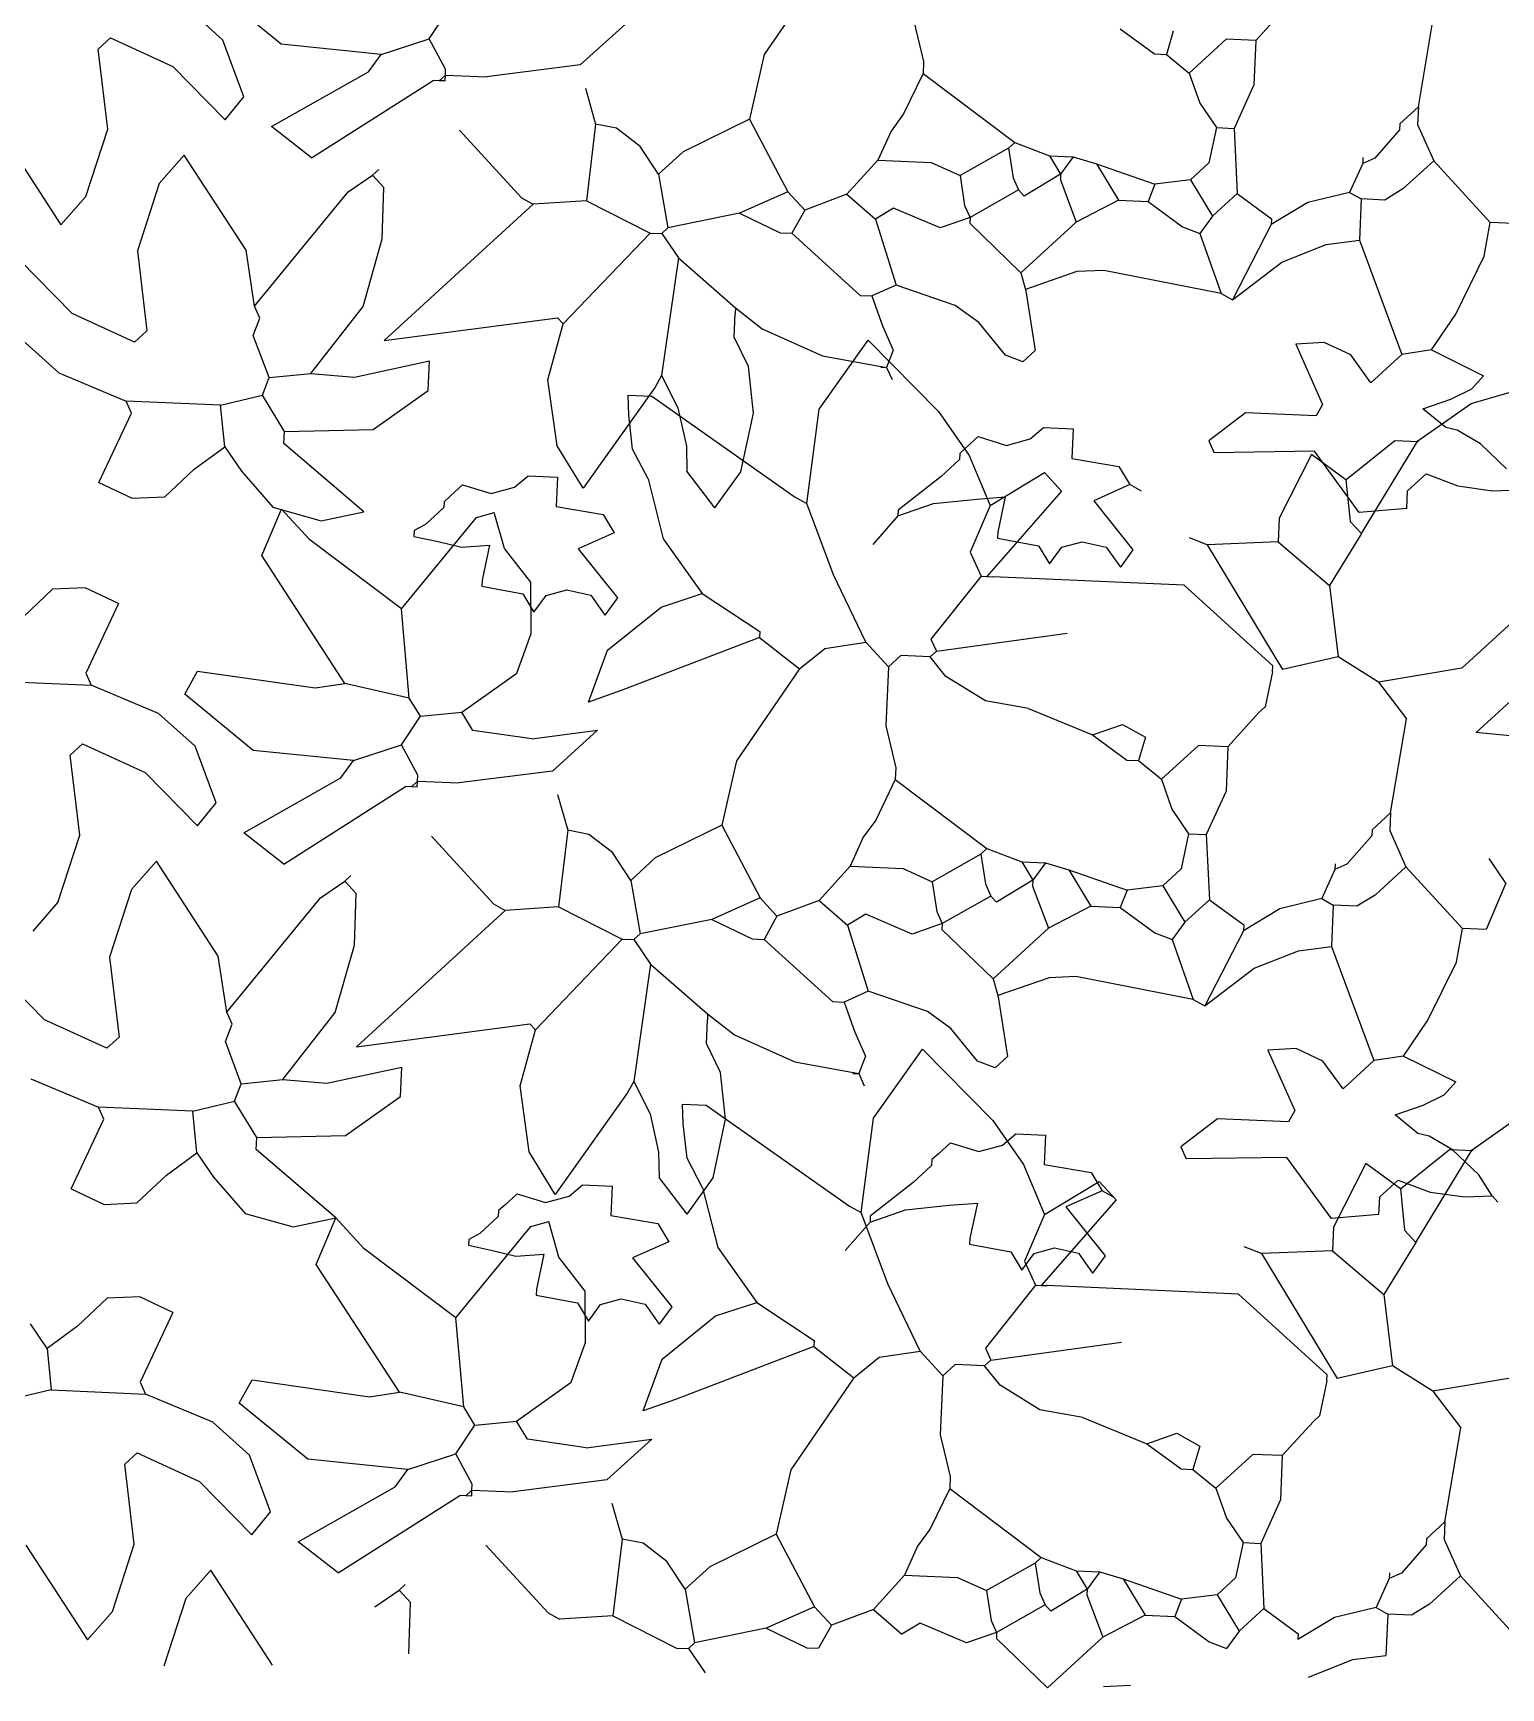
# Model space of a CAD drawing. Header units: inches. Extents: x 2960 to 8891, y 1487 to 4457.
# Drawn here: x 3191.3 to 3270.5, y 3438.8 to 3528.1 of the extents above; entities that cross this region are included whole.
import ezdxf

# ---------------------------------------------------------------- set-up
doc = ezdxf.new("R2010")
doc.units = ezdxf.units.IN
doc.header["$MEASUREMENT"] = 0
doc.layers.add('G-HEDGE', color=96, linetype='Continuous', lineweight=25)

msp = doc.modelspace()

# ---------------------------------------------------------------- linework, layer by layer
at = {"layer": 'G-HEDGE'}
for p, q in [((3234.137, 3531.906), (3230.728, 3526.948)), ((3204.65, 3527.509), (3200.952, 3530.543)), ((3201.511, 3527.731), (3199.536, 3529.506)), ((3212.643, 3527.8), (3213.668, 3529.35)), ((3258.933, 3529.549), (3257.256, 3527.707)), ((3223.234, 3528.59), (3220.793, 3526.393)), ((3238.791, 3528.831), (3239.331, 3526.573)), ((3266.038, 3524.132), (3266.898, 3529.202)), ((3195.439, 3527.857), (3194.774, 3527.248)), ((3195.439, 3527.857), (3198.81, 3526.313)), ((3202.643, 3524.67), (3201.511, 3527.731)), ((3210.052, 3526.955), (3204.65, 3527.509)), ((3210.052, 3526.955), (3212.643, 3527.8)), ((3213.529, 3526.165), (3212.643, 3527.8)), ((3249.942, 3528.344), (3251.798, 3526.987)), ((3252.809, 3528.219), (3252.435, 3526.959)), ((3255.663, 3527.776), (3253.668, 3525.948)), ((3257.256, 3527.707), (3255.663, 3527.776)), ((3257.256, 3527.707), (3257.157, 3525.313)), ((3195.292, 3522.934), (3194.774, 3527.248)), ((3209.374, 3526.027), (3210.052, 3526.955)), ((3230.728, 3526.948), (3229.939, 3523.471)), ((3251.798, 3526.987), (3252.435, 3526.959)), ((3252.435, 3526.959), (3253.668, 3525.948)), ((3198.81, 3526.313), (3201.631, 3523.437)), ((3204.137, 3523.062), (3209.374, 3526.027)), ((3213.183, 3525.541), (3213.515, 3525.846)), ((3213.501, 3525.527), (3213.515, 3525.846)), ((3213.515, 3525.846), (3213.529, 3526.165)), ((3213.515, 3525.846), (3215.745, 3525.749)), ((3220.793, 3526.393), (3215.745, 3525.749)), ((3239.303, 3525.935), (3238.25, 3523.747)), ((3239.331, 3526.573), (3239.303, 3525.935)), ((3239.303, 3525.935), (3244.248, 3522.209)), ((3253.668, 3525.948), (3254.236, 3524.327)), ((3206.298, 3521.373), (3212.864, 3525.555)), ((3213.183, 3525.541), (3212.864, 3525.555)), ((3213.501, 3525.527), (3213.183, 3525.541)), ((3221.073, 3525.135), (3221.627, 3523.195)), ((3257.157, 3525.313), (3256.092, 3522.969)), ((3201.631, 3523.437), (3202.643, 3524.67)), ((3254.236, 3524.327), (3255.136, 3523.011)), ((3266.038, 3524.132), (3265.04, 3523.218)), ((3266.038, 3524.132), (3265.996, 3523.176)), ((3206.298, 3521.373), (3204.137, 3523.062)), ((3221.627, 3523.195), (3221.128, 3519.067)), ((3222.755, 3522.974), (3221.627, 3523.195)), ((3229.939, 3523.471), (3226.35, 3521.712)), ((3229.939, 3523.471), (3232.002, 3519.55)), ((3238.25, 3523.747), (3237.571, 3522.819)), ((3265.04, 3523.218), (3265.027, 3522.899)), ((3265.996, 3523.176), (3266.869, 3521.223)), ((3189.426, 3522.883), (3192.764, 3517.759)), ((3194.108, 3519.296), (3195.292, 3522.934)), ((3214.271, 3522.877), (3217.623, 3519.22)), ((3224.031, 3521.997), (3222.755, 3522.974)), ((3237.571, 3522.819), (3236.864, 3521.254)), ((3244.248, 3522.209), (3243.915, 3521.904)), ((3244.248, 3522.209), (3246.132, 3521.488)), ((3255.136, 3523.011), (3254.735, 3521.113)), ((3255.136, 3523.011), (3256.092, 3522.969)), ((3256.092, 3522.969), (3256.257, 3519.45)), ((3265.027, 3522.899), (3263.683, 3521.362)), ((3199.419, 3521.528), (3198.075, 3519.991)), ((3202.758, 3516.404), (3199.419, 3521.528)), ((3225.021, 3520.493), (3224.031, 3521.997)), ((3226.35, 3521.712), (3225.021, 3520.493)), ((3243.915, 3521.904), (3241.297, 3520.422)), ((3243.915, 3521.904), (3244.165, 3520.297)), ((3246.132, 3521.488), (3246.727, 3520.505)), ((3246.132, 3521.488), (3247.406, 3521.433)), ((3247.406, 3521.433), (3246.727, 3520.505)), ((3247.406, 3521.433), (3248.666, 3521.059)), ((3263.045, 3521.39), (3263.032, 3521.07)), ((3263.683, 3521.362), (3263.032, 3521.07)), ((3208.271, 3519.546), (3209.587, 3520.446)), ((3209.587, 3520.446), (3209.919, 3520.751)), ((3210.197, 3519.781), (3209.587, 3520.446)), ((3225.021, 3520.493), (3225.532, 3517.598)), ((3236.864, 3521.254), (3235.188, 3519.411)), ((3236.864, 3521.254), (3239.732, 3521.129)), ((3239.732, 3521.129), (3241.297, 3520.422)), ((3241.297, 3520.422), (3241.546, 3518.815)), ((3246.727, 3520.505), (3244.76, 3519.314)), ((3246.727, 3520.505), (3246.713, 3520.186)), ((3248.666, 3521.059), (3251.811, 3519.964)), ((3248.666, 3521.059), (3249.858, 3519.092)), ((3254.735, 3521.113), (3253.737, 3520.199)), ((3263.032, 3521.07), (3262.326, 3519.506)), ((3266.869, 3521.223), (3265.207, 3519.699)), ((3266.869, 3521.223), (3269.916, 3517.897)), ((3198.075, 3519.991), (3196.892, 3516.352)), ((3203.214, 3513.382), (3208.271, 3519.546)), ((3210.113, 3517.004), (3210.197, 3519.781)), ((3232.002, 3519.55), (3229.397, 3518.387)), ((3232.002, 3519.55), (3232.916, 3518.553)), ((3244.455, 3519.646), (3241.837, 3518.164)), ((3244.165, 3520.297), (3244.455, 3519.646)), ((3244.76, 3519.314), (3244.455, 3519.646)), ((3246.713, 3520.186), (3247.572, 3517.914)), ((3251.811, 3519.964), (3251.451, 3519.022)), ((3253.737, 3520.199), (3251.811, 3519.964)), ((3253.737, 3520.199), (3254.928, 3518.232)), ((3262.326, 3519.506), (3260.067, 3518.965)), ((3262.326, 3519.506), (3262.948, 3519.159)), ((3265.207, 3519.699), (3264.223, 3519.103)), ((3192.765, 3517.759), (3194.108, 3519.296)), ((3218.247, 3518.873), (3210.22, 3511.517)), ((3217.623, 3519.22), (3218.247, 3518.873)), ((3221.128, 3519.067), (3218.247, 3518.873)), ((3221.128, 3519.067), (3224.563, 3517.322)), ((3235.188, 3519.411), (3232.916, 3518.553)), ((3235.188, 3519.411), (3236.726, 3518.068)), ((3237.709, 3518.664), (3236.726, 3518.068)), ((3240.217, 3517.597), (3237.709, 3518.664)), ((3241.546, 3518.815), (3241.837, 3518.164)), ((3249.858, 3519.092), (3247.572, 3517.914)), ((3249.858, 3519.092), (3251.451, 3519.022)), ((3251.451, 3519.022), (3253.307, 3517.664)), ((3256.257, 3519.45), (3254.928, 3518.232)), ((3256.257, 3519.45), (3258.114, 3518.093)), ((3260.067, 3518.965), (3258.1, 3517.775)), ((3262.948, 3519.159), (3262.851, 3516.929)), ((3264.223, 3519.103), (3262.948, 3519.159)), ((3229.397, 3518.387), (3225.532, 3517.598)), ((3229.397, 3518.387), (3231.586, 3517.334)), ((3232.916, 3518.553), (3232.223, 3517.306)), ((3236.726, 3518.068), (3237.847, 3514.507)), ((3241.837, 3518.164), (3240.217, 3517.597)), ((3241.837, 3518.164), (3241.823, 3517.846)), ((3241.823, 3517.846), (3244.579, 3515.171)), ((3247.572, 3517.914), (3244.579, 3515.171)), ((3254.928, 3518.232), (3254.249, 3517.304)), ((3258.1, 3517.775), (3256.007, 3513.715)), ((3258.114, 3518.093), (3258.1, 3517.775)), ((3269.595, 3516.079), (3269.916, 3517.897)), ((3271.191, 3517.842), (3269.916, 3517.897)), ((3209.075, 3513.364), (3210.113, 3517.004)), ((3224.563, 3517.322), (3219.88, 3512.418)), ((3224.563, 3517.322), (3225.2, 3517.294)), ((3225.532, 3517.598), (3225.2, 3517.294)), ((3225.2, 3517.294), (3226.1, 3515.977)), ((3231.586, 3517.334), (3232.223, 3517.306)), ((3232.223, 3517.306), (3235.907, 3513.954)), ((3253.307, 3517.664), (3254.249, 3517.304)), ((3254.249, 3517.304), (3255.385, 3514.062)), ((3261.062, 3516.697), (3262.851, 3516.929)), ((3262.851, 3516.929), (3265.136, 3510.764)), ((3196.892, 3516.352), (3197.41, 3512.039)), ((3203.214, 3513.382), (3202.758, 3516.404)), ((3226.1, 3515.977), (3225.185, 3509.633)), ((3226.1, 3515.977), (3229.175, 3513.29)), ((3258.675, 3515.756), (3261.062, 3516.697)), ((3268.052, 3512.952), (3269.595, 3516.079)), ((3193.373, 3512.974), (3190.553, 3515.849)), ((3244.579, 3515.171), (3244.857, 3514.202)), ((3247.604, 3515.237), (3244.835, 3514.273)), ((3249.054, 3515.296), (3247.604, 3515.237)), ((3255.385, 3514.062), (3249.054, 3515.296)), ((3256.007, 3513.715), (3258.675, 3515.756)), ((3237.847, 3514.507), (3236.545, 3513.926)), ((3241.035, 3513.41), (3237.847, 3514.507)), ((3244.857, 3514.202), (3245.354, 3510.988)), ((3203.505, 3512.731), (3203.214, 3513.382)), ((3206.247, 3509.738), (3209.075, 3513.364)), ((3229.175, 3513.29), (3229.161, 3512.971)), ((3229.175, 3513.29), (3230.619, 3512.15)), ((3235.907, 3513.954), (3236.545, 3513.926)), ((3236.545, 3513.926), (3237.113, 3512.305)), ((3242.304, 3512.498), (3241.035, 3513.41)), ((3255.385, 3514.062), (3256.007, 3513.715)), ((3196.744, 3511.43), (3193.373, 3512.974)), ((3203.145, 3511.789), (3203.505, 3512.731)), ((3210.22, 3511.517), (3219.575, 3512.751)), ((3219.048, 3509.399), (3219.88, 3512.418)), ((3219.575, 3512.751), (3219.88, 3512.418)), ((3229.106, 3511.697), (3229.161, 3512.971)), ((3243.748, 3510.739), (3242.304, 3512.498)), ((3266.743, 3511.013), (3268.052, 3512.952)), ((3190.673, 3511.556), (3192.648, 3509.781)), ((3196.744, 3511.43), (3197.41, 3512.039)), ((3204.003, 3509.517), (3203.145, 3511.789)), ((3229.877, 3510.126), (3229.106, 3511.697)), ((3230.619, 3512.15), (3233.882, 3510.694)), ((3233.687, 3507.822), (3236.341, 3511.545)), ((3236.341, 3511.545), (3240.131, 3507.694)), ((3237.113, 3512.305), (3237.694, 3511.003)), ((3233.882, 3510.694), (3237.334, 3510.061)), ((3237.694, 3511.003), (3237.334, 3510.061)), ((3244.69, 3510.378), (3243.748, 3510.739)), ((3245.354, 3510.988), (3244.69, 3510.378)), ((3260.949, 3511.419), (3259.415, 3511.333)), ((3259.415, 3511.333), (3260.87, 3508.077)), ((3262.385, 3510.742), (3260.949, 3511.419)), ((3263.473, 3509.24), (3262.385, 3510.742)), ((3265.136, 3510.764), (3263.473, 3509.24)), ((3266.743, 3511.013), (3265.136, 3510.764)), ((3266.743, 3511.013), (3269.555, 3509.614)), ((3192.648, 3509.781), (3196.287, 3508.257)), ((3204.003, 3509.517), (3206.247, 3509.738)), ((3206.247, 3509.738), (3208.615, 3509.545)), ((3208.615, 3509.545), (3212.661, 3510.416)), ((3212.592, 3508.824), (3212.661, 3510.416)), ((3230.148, 3507.601), (3229.877, 3510.126)), ((3237.016, 3510.075), (3237.334, 3510.061)), ((3237.334, 3510.061), (3237.625, 3509.41)), ((3203.642, 3508.575), (3204.003, 3509.517)), ((3209.627, 3506.718), (3212.592, 3508.824)), ((3219.547, 3505.835), (3219.048, 3509.399)), ((3224.839, 3509.01), (3220.954, 3503.544)), ((3225.185, 3509.633), (3224.839, 3509.01)), ((3225.185, 3509.633), (3226.071, 3507.893)), ((3267.793, 3508.356), (3268.931, 3508.921)), ((3268.881, 3508.13), (3273.037, 3509.331)), ((3268.931, 3508.921), (3269.555, 3509.614)), ((3196.578, 3507.607), (3196.287, 3508.257)), ((3201.385, 3508.035), (3196.287, 3508.257)), ((3201.385, 3508.035), (3203.642, 3508.575)), ((3201.606, 3505.791), (3201.385, 3508.035)), ((3204.834, 3506.608), (3203.642, 3508.575)), ((3223.384, 3508.569), (3224.659, 3508.513)), ((3223.412, 3507.502), (3223.384, 3508.569)), ((3224.659, 3508.513), (3232.401, 3503.069)), ((3226.071, 3507.893), (3226.526, 3505.816)), ((3260.87, 3508.077), (3260.523, 3507.454)), ((3266.007, 3506.106), (3268.881, 3508.13)), ((3266.285, 3507.841), (3267.793, 3508.356)), ((3194.818, 3503.853), (3196.578, 3507.607)), ((3223.625, 3505.65), (3223.412, 3507.502)), ((3229.465, 3504.431), (3230.148, 3507.601)), ((3233.024, 3502.723), (3233.687, 3507.822)), ((3240.131, 3507.694), (3241.786, 3505.319)), ((3256.699, 3507.621), (3254.718, 3506.111)), ((3260.523, 3507.454), (3256.699, 3507.621)), ((3267.519, 3506.83), (3266.285, 3507.841)), ((3204.806, 3505.97), (3204.834, 3506.608)), ((3204.834, 3506.608), (3209.627, 3506.718)), ((3241.614, 3505.724), (3242.279, 3506.334)), ((3242.279, 3506.334), (3243.814, 3505.862)), ((3243.814, 3505.862), (3245.083, 3506.207)), ((3245.083, 3506.207), (3245.811, 3506.819)), ((3245.811, 3506.819), (3247.405, 3506.749)), ((3247.405, 3506.749), (3247.335, 3505.156)), ((3254.718, 3506.111), (3255.01, 3505.46)), ((3262.128, 3504.007), (3264.775, 3506.127)), ((3262.959, 3501.098), (3266.007, 3506.106)), ((3264.775, 3506.127), (3266.049, 3506.071)), ((3268.13, 3506.683), (3267.519, 3506.83)), ((3269.388, 3505.953), (3268.13, 3506.683)), ((3199.958, 3504.586), (3201.606, 3505.791)), ((3201.606, 3505.791), (3202.506, 3504.475)), ((3209.113, 3502.272), (3204.806, 3505.97)), ((3220.954, 3503.544), (3219.547, 3505.835)), ((3224.463, 3504.054), (3223.625, 3505.65)), ((3226.526, 3505.816), (3226.556, 3504.466)), ((3241.281, 3505.42), (3241.267, 3505.102)), ((3241.614, 3505.724), (3241.281, 3505.42)), ((3241.786, 3505.319), (3242.915, 3502.611)), ((3260.439, 3505.542), (3255.01, 3505.46)), ((3260.272, 3505.366), (3258.526, 3501.93)), ((3262.128, 3504.007), (3260.272, 3505.366)), ((3262.85, 3502.245), (3260.439, 3505.542)), ((3270.795, 3504.601), (3269.388, 3505.953)), ((3198.366, 3503.082), (3199.958, 3504.586)), ((3202.506, 3504.475), (3204.205, 3502.52)), ((3228.066, 3502.485), (3226.556, 3504.466)), ((3228.066, 3502.485), (3229.465, 3504.431)), ((3241.267, 3505.102), (3240.27, 3504.187)), ((3242.915, 3502.611), (3245.865, 3504.397)), ((3245.865, 3504.397), (3246.779, 3503.4)), ((3247.335, 3505.156), (3249.87, 3504.727)), ((3249.87, 3504.727), (3250.466, 3503.743)), ((3265.454, 3503.408), (3266.452, 3504.322)), ((3266.452, 3504.322), (3268.175, 3503.671)), ((3194.818, 3503.853), (3196.603, 3503.005)), ((3213.783, 3503.127), (3214.447, 3503.736)), ((3214.447, 3503.736), (3215.983, 3503.265)), ((3215.983, 3503.265), (3217.252, 3503.609)), ((3217.252, 3503.609), (3217.98, 3504.221)), ((3217.98, 3504.221), (3219.573, 3504.152)), ((3219.573, 3504.152), (3219.504, 3502.558)), ((3224.463, 3504.054), (3225.28, 3500.825)), ((3240.27, 3504.187), (3237.957, 3502.373)), ((3246.779, 3503.4), (3242.748, 3498.787)), ((3250.466, 3503.743), (3248.512, 3502.87)), ((3251.089, 3503.396), (3250.466, 3503.743)), ((3262.128, 3504.007), (3262.349, 3501.763)), ((3265.413, 3502.452), (3265.454, 3503.408)), ((3268.175, 3503.671), (3270.04, 3503.406)), ((3270.04, 3503.406), (3271.522, 3503.463)), ((3196.603, 3503.005), (3198.366, 3503.082)), ((3204.205, 3502.52), (3206.811, 3501.792)), ((3213.436, 3502.504), (3212.438, 3501.59)), ((3213.45, 3502.822), (3213.436, 3502.504)), ((3213.783, 3503.127), (3213.45, 3502.822)), ((3219.504, 3502.558), (3222.038, 3502.129)), ((3232.401, 3503.069), (3233.024, 3502.723)), ((3234.47, 3498.881), (3233.024, 3502.723)), ((3237.943, 3502.054), (3239.86, 3502.721)), ((3239.86, 3502.721), (3242.215, 3502.961)), ((3242.915, 3502.611), (3241.848, 3500.103)), ((3242.215, 3502.961), (3243.733, 3503.079)), ((3243.733, 3503.079), (3243.331, 3501.181)), ((3248.512, 3502.87), (3250.631, 3500.224)), ((3203.607, 3499.918), (3204.674, 3502.426)), ((3206.197, 3500.763), (3204.674, 3502.426)), ((3206.811, 3501.792), (3209.113, 3502.272)), ((3211.142, 3497.036), (3215.188, 3501.967)), ((3215.188, 3501.967), (3216.157, 3502.244)), ((3216.711, 3500.305), (3216.157, 3502.244)), ((3222.038, 3502.129), (3222.634, 3501.145)), ((3237.943, 3502.054), (3236.599, 3500.517)), ((3237.957, 3502.373), (3237.943, 3502.054)), ((3258.526, 3501.93), (3258.47, 3500.656)), ((3262.349, 3501.763), (3262.959, 3501.098)), ((3265.413, 3502.452), (3262.85, 3502.245)), ((3211.142, 3497.036), (3206.197, 3500.763)), ((3211.837, 3501.271), (3211.823, 3500.952)), ((3211.823, 3500.952), (3213.119, 3500.668)), ((3212.438, 3501.59), (3211.837, 3501.271)), ((3222.634, 3501.145), (3220.681, 3500.273)), ((3225.28, 3500.825), (3227.385, 3497.861)), ((3243.331, 3501.181), (3243.318, 3500.862)), ((3243.318, 3500.862), (3245.534, 3500.446)), ((3254.633, 3500.503), (3253.691, 3500.864)), ((3262.959, 3501.098), (3261.241, 3498.3)), ((3208.094, 3493.019), (3203.607, 3499.918)), ((3213.119, 3500.668), (3214.384, 3500.364)), ((3214.384, 3500.364), (3215.902, 3500.481)), ((3215.902, 3500.481), (3215.5, 3498.583)), ((3218.123, 3498.474), (3216.711, 3500.305)), ((3220.681, 3500.273), (3222.799, 3497.626)), ((3241.848, 3500.103), (3242.43, 3498.801)), ((3245.534, 3500.446), (3246.129, 3499.463)), ((3246.129, 3499.463), (3246.792, 3500.363)), ((3246.792, 3500.363), (3247.895, 3500.657)), ((3247.895, 3500.657), (3249.191, 3500.372)), ((3249.191, 3500.372), (3249.953, 3499.296)), ((3250.631, 3500.224), (3249.953, 3499.296)), ((3258.47, 3500.656), (3254.633, 3500.503)), ((3254.633, 3500.503), (3258.712, 3493.77)), ((3258.47, 3500.656), (3261.241, 3498.3)), ((3192.316, 3498.1), (3190.724, 3496.595)), ((3194.078, 3498.177), (3192.316, 3498.1)), ((3195.864, 3497.329), (3194.078, 3498.177)), ((3215.5, 3498.583), (3215.486, 3498.264)), ((3215.486, 3498.264), (3217.702, 3497.849)), ((3218.149, 3495.708), (3218.123, 3498.474)), ((3218.96, 3497.765), (3220.064, 3498.06)), ((3220.064, 3498.06), (3221.36, 3497.775)), ((3236.209, 3495.242), (3234.47, 3498.881)), ((3242.43, 3498.801), (3239.728, 3495.407)), ((3242.43, 3498.801), (3242.748, 3498.787)), ((3242.748, 3498.787), (3243.066, 3498.774)), ((3253.389, 3498.323), (3243.066, 3498.774)), ((3258.179, 3493.965), (3253.389, 3498.323)), ((3261.241, 3498.3), (3261.711, 3494.449)), ((3195.864, 3497.329), (3194.104, 3493.575)), ((3217.702, 3497.849), (3218.298, 3496.865)), ((3218.298, 3496.865), (3218.96, 3497.765)), ((3221.36, 3497.775), (3222.121, 3496.698)), ((3222.799, 3497.626), (3222.121, 3496.698)), ((3225.159, 3497.137), (3227.385, 3497.861)), ((3227.385, 3497.861), (3230.488, 3495.81)), ((3211.57, 3492.229), (3211.142, 3497.036)), ((3222.272, 3494.806), (3225.159, 3497.137)), ((3271.713, 3496.886), (3268.388, 3493.839)), ((3217.375, 3493.572), (3218.149, 3495.708)), ((3230.474, 3495.492), (3223.008, 3492.626)), ((3230.488, 3495.81), (3230.474, 3495.492)), ((3230.474, 3495.492), (3232.635, 3493.801)), ((3239.728, 3495.407), (3240.018, 3494.757)), ((3240.018, 3494.757), (3247.084, 3495.725)), ((3221.251, 3492.01), (3222.272, 3494.806)), ((3232.635, 3493.801), (3234.003, 3494.909)), ((3234.003, 3494.909), (3236.209, 3495.242)), ((3236.209, 3495.242), (3237.428, 3493.912)), ((3238.093, 3494.521), (3237.428, 3493.912)), ((3239.686, 3494.452), (3238.093, 3494.521)), ((3240.018, 3494.757), (3239.686, 3494.452)), ((3194.104, 3493.575), (3194.395, 3492.925)), ((3199.45, 3492.438), (3200.142, 3493.685)), ((3200.142, 3493.685), (3206.487, 3492.77)), ((3214.41, 3491.467), (3217.375, 3493.572)), ((3232.635, 3493.801), (3229.226, 3488.843)), ((3237.428, 3493.912), (3237.289, 3490.726)), ((3240.534, 3493.395), (3239.686, 3494.452)), ((3258.165, 3493.646), (3257.763, 3491.748)), ((3258.165, 3493.646), (3258.179, 3493.965)), ((3261.711, 3494.449), (3258.712, 3493.77)), ((3263.886, 3493.078), (3261.711, 3494.449)), ((3268.388, 3493.839), (3263.886, 3493.078)), ((3269.159, 3490.373), (3273.149, 3494.009)), ((3189.297, 3493.147), (3194.395, 3492.925)), ((3198.034, 3491.401), (3194.395, 3492.925)), ((3206.487, 3492.77), (3208.094, 3493.019)), ((3211.57, 3492.229), (3208.094, 3493.019)), ((3242.675, 3492.074), (3240.534, 3493.395)), ((3263.886, 3493.078), (3265.396, 3491.096)), ((3203.148, 3489.404), (3199.45, 3492.438)), ((3212.166, 3491.245), (3211.57, 3492.229)), ((3223.008, 3492.626), (3221.251, 3492.01)), ((3244.991, 3491.667), (3242.675, 3492.074)), ((3200.009, 3489.626), (3198.034, 3491.401)), ((3211.141, 3489.694), (3212.166, 3491.245)), ((3212.166, 3491.245), (3214.41, 3491.467)), ((3215.006, 3490.484), (3214.41, 3491.467)), ((3244.991, 3491.667), (3248.44, 3490.239)), ((3257.431, 3491.444), (3255.754, 3489.602)), ((3257.763, 3491.748), (3257.431, 3491.444)), ((3264.536, 3486.027), (3265.396, 3491.096)), ((3218.178, 3490.025), (3215.006, 3490.484)), ((3218.178, 3490.025), (3221.732, 3490.485)), ((3221.732, 3490.485), (3219.291, 3488.288)), ((3237.289, 3490.726), (3237.829, 3488.468)), ((3248.44, 3490.239), (3250.061, 3490.807)), ((3248.44, 3490.239), (3250.296, 3488.882)), ((3250.061, 3490.807), (3251.307, 3490.114)), ((3251.307, 3490.114), (3250.933, 3488.854)), ((3276.53, 3489.644), (3269.159, 3490.373)), ((3193.937, 3489.752), (3193.272, 3489.143)), ((3193.79, 3484.829), (3193.272, 3489.143)), ((3193.937, 3489.752), (3197.308, 3488.208)), ((3201.141, 3486.565), (3200.009, 3489.626)), ((3208.55, 3488.85), (3203.148, 3489.404)), ((3208.55, 3488.85), (3211.141, 3489.694)), ((3212.027, 3488.059), (3211.141, 3489.694)), ((3254.161, 3489.671), (3252.166, 3487.843)), ((3255.754, 3489.602), (3254.161, 3489.671)), ((3255.754, 3489.602), (3255.655, 3487.208)), ((3207.872, 3487.922), (3208.55, 3488.85)), ((3219.291, 3488.288), (3214.243, 3487.644)), ((3229.226, 3488.843), (3228.437, 3485.366)), ((3237.829, 3488.468), (3237.801, 3487.83)), ((3250.296, 3488.882), (3250.933, 3488.854)), ((3250.933, 3488.854), (3252.166, 3487.843)), ((3197.308, 3488.208), (3200.129, 3485.332)), ((3202.635, 3484.957), (3207.872, 3487.922)), ((3204.796, 3483.268), (3211.362, 3487.45)), ((3211.681, 3487.436), (3211.362, 3487.45)), ((3211.681, 3487.436), (3212.013, 3487.741)), ((3212, 3487.422), (3211.681, 3487.436)), ((3212, 3487.422), (3212.013, 3487.741)), ((3212.013, 3487.741), (3212.027, 3488.059)), ((3212.013, 3487.741), (3214.243, 3487.644)), ((3237.801, 3487.83), (3236.748, 3485.642)), ((3237.801, 3487.83), (3242.746, 3484.104)), ((3252.166, 3487.843), (3252.734, 3486.222)), ((3200.129, 3485.332), (3201.141, 3486.565)), ((3219.571, 3487.03), (3220.125, 3485.09)), ((3255.655, 3487.208), (3254.59, 3484.864)), ((3236.748, 3485.642), (3236.07, 3484.714)), ((3252.734, 3486.222), (3253.634, 3484.906)), ((3264.536, 3486.027), (3263.539, 3485.113)), ((3264.536, 3486.027), (3264.494, 3485.071)), ((3192.607, 3481.191), (3193.79, 3484.829)), ((3204.796, 3483.268), (3202.635, 3484.957)), ((3212.769, 3484.772), (3216.121, 3481.114)), ((3220.125, 3485.09), (3219.626, 3480.962)), ((3221.253, 3484.869), (3220.125, 3485.09)), ((3222.529, 3483.892), (3221.253, 3484.869)), ((3228.437, 3485.366), (3224.849, 3483.607)), ((3228.437, 3485.366), (3230.5, 3481.445)), ((3236.07, 3484.714), (3235.363, 3483.148)), ((3253.634, 3484.906), (3253.233, 3483.008)), ((3253.634, 3484.906), (3254.59, 3484.864)), ((3254.59, 3484.864), (3254.756, 3481.345)), ((3263.525, 3484.794), (3262.181, 3483.257)), ((3263.539, 3485.113), (3263.525, 3484.794)), ((3264.494, 3485.071), (3265.367, 3483.118)), ((3223.519, 3482.388), (3222.529, 3483.892)), ((3242.413, 3483.799), (3239.796, 3482.317)), ((3242.746, 3484.104), (3242.413, 3483.799)), ((3242.413, 3483.799), (3242.663, 3482.192)), ((3242.746, 3484.104), (3244.63, 3483.383)), ((3197.917, 3483.422), (3196.573, 3481.886)), ((3201.256, 3478.299), (3197.918, 3483.423)), ((3224.849, 3483.607), (3223.519, 3482.388)), ((3235.363, 3483.148), (3233.686, 3481.306)), ((3235.363, 3483.148), (3238.23, 3483.023)), ((3238.23, 3483.023), (3239.796, 3482.317)), ((3244.63, 3483.383), (3245.225, 3482.4)), ((3244.63, 3483.383), (3245.904, 3483.328)), ((3245.904, 3483.328), (3245.225, 3482.4)), ((3245.904, 3483.328), (3247.165, 3482.954)), ((3247.165, 3482.954), (3250.31, 3481.859)), ((3247.165, 3482.954), (3248.356, 3480.987)), ((3253.233, 3483.008), (3252.235, 3482.094)), ((3261.53, 3482.965), (3260.824, 3481.401)), ((3261.544, 3483.284), (3261.53, 3482.965)), ((3262.181, 3483.257), (3261.53, 3482.965)), ((3265.367, 3483.118), (3263.705, 3481.594)), ((3265.367, 3483.118), (3268.415, 3479.792)), ((3270.756, 3482.244), (3269.855, 3483.56)), ((3206.769, 3481.441), (3208.085, 3482.341)), ((3208.085, 3482.341), (3208.417, 3482.646)), ((3208.695, 3481.676), (3208.085, 3482.341)), ((3223.519, 3482.388), (3224.03, 3479.493)), ((3239.796, 3482.317), (3240.044, 3480.71)), ((3242.663, 3482.192), (3242.954, 3481.541)), ((3245.225, 3482.4), (3243.258, 3481.209)), ((3245.225, 3482.4), (3245.211, 3482.081)), ((3245.211, 3482.081), (3246.07, 3479.809)), ((3252.235, 3482.094), (3250.31, 3481.859)), ((3252.235, 3482.094), (3253.426, 3480.127)), ((3270.756, 3482.244), (3269.689, 3479.737)), ((3191.263, 3479.654), (3192.607, 3481.191)), ((3196.573, 3481.886), (3195.39, 3478.247)), ((3201.712, 3475.277), (3206.769, 3481.441)), ((3208.611, 3478.899), (3208.695, 3481.676)), ((3216.121, 3481.114), (3216.745, 3480.768)), ((3230.5, 3481.445), (3227.895, 3480.282)), ((3230.5, 3481.445), (3231.414, 3480.448)), ((3233.686, 3481.306), (3231.414, 3480.448)), ((3233.686, 3481.306), (3235.224, 3479.963)), ((3242.954, 3481.541), (3240.335, 3480.059)), ((3243.258, 3481.209), (3242.954, 3481.541)), ((3250.31, 3481.859), (3249.949, 3480.917)), ((3254.756, 3481.345), (3253.426, 3480.127)), ((3254.756, 3481.345), (3256.612, 3479.988)), ((3260.824, 3481.401), (3258.565, 3480.86)), ((3260.824, 3481.401), (3261.446, 3481.054)), ((3263.705, 3481.594), (3262.721, 3480.998)), ((3216.745, 3480.768), (3208.718, 3473.412)), ((3219.626, 3480.962), (3216.745, 3480.768)), ((3219.626, 3480.962), (3223.061, 3479.216)), ((3227.895, 3480.282), (3224.03, 3479.493)), ((3227.895, 3480.282), (3230.085, 3479.229)), ((3231.414, 3480.448), (3230.721, 3479.201)), ((3236.207, 3480.559), (3235.224, 3479.963)), ((3238.715, 3479.492), (3236.207, 3480.559)), ((3240.044, 3480.71), (3240.335, 3480.059)), ((3248.356, 3480.987), (3246.07, 3479.809)), ((3248.356, 3480.987), (3249.949, 3480.917)), ((3249.949, 3480.917), (3251.805, 3479.559)), ((3258.565, 3480.86), (3256.598, 3479.67)), ((3261.446, 3481.054), (3261.349, 3478.824)), ((3262.721, 3480.998), (3261.446, 3481.054)), ((3224.03, 3479.493), (3223.698, 3479.189)), ((3235.224, 3479.963), (3236.345, 3476.402)), ((3240.335, 3480.059), (3238.715, 3479.492)), ((3240.335, 3480.059), (3240.321, 3479.74)), ((3240.321, 3479.74), (3243.077, 3477.066)), ((3246.07, 3479.809), (3243.077, 3477.066)), ((3251.805, 3479.559), (3252.747, 3479.199)), ((3253.426, 3480.127), (3252.747, 3479.199)), ((3256.598, 3479.67), (3254.505, 3475.61)), ((3256.612, 3479.988), (3256.598, 3479.67)), ((3268.093, 3477.974), (3268.415, 3479.792)), ((3269.689, 3479.737), (3268.415, 3479.792)), ((3207.573, 3475.259), (3208.611, 3478.899)), ((3223.061, 3479.216), (3218.379, 3474.313)), ((3223.061, 3479.216), (3223.698, 3479.189)), ((3223.698, 3479.189), (3224.598, 3477.872)), ((3230.085, 3479.229), (3230.721, 3479.201)), ((3230.721, 3479.201), (3234.406, 3475.849)), ((3252.747, 3479.199), (3253.883, 3475.957)), ((3257.174, 3477.651), (3259.56, 3478.591)), ((3259.56, 3478.591), (3261.349, 3478.824)), ((3261.349, 3478.824), (3263.634, 3472.659)), ((3191.871, 3474.869), (3189.051, 3477.744)), ((3195.39, 3478.247), (3195.908, 3473.934)), ((3201.712, 3475.277), (3201.256, 3478.299)), ((3224.598, 3477.872), (3223.683, 3471.528)), ((3224.598, 3477.872), (3227.673, 3475.185)), ((3254.505, 3475.61), (3257.174, 3477.651)), ((3266.55, 3474.847), (3268.093, 3477.974)), ((3243.077, 3477.066), (3243.355, 3476.097)), ((3246.102, 3477.132), (3243.333, 3476.168)), ((3247.552, 3477.191), (3246.102, 3477.132)), ((3253.883, 3475.957), (3247.552, 3477.191)), ((3234.406, 3475.849), (3235.043, 3475.821)), ((3236.345, 3476.402), (3235.043, 3475.821)), ((3235.043, 3475.821), (3235.611, 3474.2)), ((3239.533, 3475.305), (3236.345, 3476.402)), ((3243.355, 3476.097), (3243.853, 3472.883)), ((3253.883, 3475.957), (3254.505, 3475.61)), ((3195.243, 3473.325), (3191.871, 3474.869)), ((3202.003, 3474.626), (3201.712, 3475.277)), ((3204.745, 3471.633), (3207.573, 3475.259)), ((3227.604, 3473.591), (3227.659, 3474.866)), ((3227.673, 3475.185), (3227.659, 3474.866)), ((3227.673, 3475.185), (3229.117, 3474.045)), ((3240.802, 3474.393), (3239.533, 3475.305)), ((3265.242, 3472.908), (3266.55, 3474.847)), ((3195.243, 3473.325), (3195.908, 3473.934)), ((3201.643, 3473.684), (3202.003, 3474.626)), ((3208.718, 3473.412), (3218.073, 3474.646)), ((3217.546, 3471.294), (3218.379, 3474.313)), ((3218.073, 3474.646), (3218.379, 3474.313)), ((3229.117, 3474.045), (3232.38, 3472.589)), ((3235.611, 3474.2), (3236.192, 3472.898)), ((3242.246, 3472.634), (3240.802, 3474.393)), ((3202.501, 3471.412), (3201.643, 3473.684)), ((3228.375, 3472.021), (3227.604, 3473.591)), ((3236.625, 3469.563), (3239.279, 3473.286)), ((3239.279, 3473.286), (3243.069, 3469.436)), ((3259.447, 3473.314), (3257.913, 3473.228)), ((3257.913, 3473.228), (3259.368, 3469.972)), ((3260.883, 3472.637), (3259.447, 3473.314)), ((3207.113, 3471.44), (3211.159, 3472.311)), ((3211.09, 3470.719), (3211.159, 3472.311)), ((3232.38, 3472.589), (3235.832, 3471.956)), ((3236.192, 3472.898), (3235.832, 3471.956)), ((3243.188, 3472.273), (3242.246, 3472.634)), ((3243.853, 3472.883), (3243.188, 3472.273)), ((3261.971, 3471.135), (3260.883, 3472.637)), ((3263.634, 3472.659), (3261.971, 3471.135)), ((3265.242, 3472.908), (3263.634, 3472.659)), ((3265.242, 3472.908), (3268.053, 3471.509)), ((3191.146, 3471.676), (3194.785, 3470.152)), ((3202.14, 3470.47), (3202.501, 3471.412)), ((3202.501, 3471.412), (3204.745, 3471.633)), ((3204.745, 3471.633), (3207.113, 3471.44)), ((3218.045, 3467.73), (3217.546, 3471.294)), ((3223.683, 3471.528), (3223.337, 3470.905)), ((3223.683, 3471.528), (3224.569, 3469.788)), ((3228.646, 3469.496), (3228.375, 3472.021)), ((3235.514, 3471.97), (3235.832, 3471.956)), ((3235.832, 3471.956), (3236.123, 3471.305)), ((3267.43, 3470.816), (3268.053, 3471.509)), ((3199.883, 3469.93), (3202.14, 3470.47)), ((3203.332, 3468.503), (3202.14, 3470.47)), ((3208.125, 3468.613), (3211.09, 3470.719)), ((3223.337, 3470.905), (3219.452, 3465.438)), ((3266.291, 3470.251), (3267.43, 3470.816)), ((3193.316, 3465.748), (3195.076, 3469.502)), ((3195.076, 3469.502), (3194.785, 3470.152)), ((3199.883, 3469.93), (3194.785, 3470.152)), ((3200.104, 3467.686), (3199.883, 3469.93)), ((3224.569, 3469.788), (3225.024, 3467.711)), ((3226.321, 3470.31), (3227.596, 3470.254)), ((3226.35, 3469.243), (3226.321, 3470.31)), ((3227.596, 3470.254), (3235.338, 3464.81)), ((3227.963, 3466.326), (3228.646, 3469.496)), ((3235.962, 3464.464), (3236.625, 3469.563)), ((3255.197, 3469.516), (3253.216, 3468.006)), ((3259.021, 3469.349), (3255.197, 3469.516)), ((3259.368, 3469.972), (3259.021, 3469.349)), ((3264.783, 3469.736), (3266.291, 3470.251)), ((3266.017, 3468.725), (3264.783, 3469.736)), ((3268.945, 3467.847), (3271.818, 3469.871)), ((3203.332, 3468.503), (3208.125, 3468.613)), ((3226.562, 3467.391), (3226.35, 3469.243)), ((3243.069, 3469.436), (3244.724, 3467.06)), ((3243.581, 3468.102), (3244.31, 3468.714)), ((3244.31, 3468.714), (3245.903, 3468.644)), ((3245.903, 3468.644), (3245.833, 3467.051)), ((3266.628, 3468.578), (3266.017, 3468.725)), ((3267.886, 3467.848), (3266.628, 3468.578)), ((3198.456, 3466.481), (3200.104, 3467.686)), ((3200.104, 3467.686), (3201.004, 3466.37)), ((3203.304, 3467.865), (3203.332, 3468.503)), ((3207.611, 3464.167), (3203.304, 3467.865)), ((3219.452, 3465.438), (3218.045, 3467.73)), ((3225.024, 3467.711), (3225.054, 3466.36)), ((3240.112, 3467.619), (3240.777, 3468.229)), ((3240.777, 3468.229), (3242.312, 3467.757)), ((3242.312, 3467.757), (3243.581, 3468.102)), ((3253.216, 3468.006), (3253.508, 3467.355)), ((3265.066, 3465.748), (3267.712, 3467.868)), ((3265.897, 3462.839), (3268.945, 3467.847)), ((3267.712, 3467.868), (3268.986, 3467.813)), ((3269.293, 3466.496), (3267.886, 3467.848)), ((3227.401, 3465.795), (3226.562, 3467.391)), ((3239.765, 3466.997), (3238.768, 3466.082)), ((3239.779, 3467.315), (3239.765, 3466.997)), ((3240.112, 3467.619), (3239.779, 3467.315)), ((3244.724, 3467.06), (3245.852, 3464.352)), ((3245.833, 3467.051), (3248.368, 3466.621)), ((3258.937, 3467.437), (3253.508, 3467.355)), ((3261.348, 3464.14), (3258.937, 3467.437)), ((3263.21, 3467.107), (3261.464, 3463.671)), ((3265.066, 3465.748), (3263.21, 3467.107)), ((3196.864, 3464.977), (3198.456, 3466.481)), ((3201.004, 3466.37), (3202.703, 3464.415)), ((3220.19, 3465.351), (3220.918, 3465.962)), ((3220.918, 3465.962), (3222.511, 3465.893)), ((3222.511, 3465.893), (3222.441, 3464.3)), ((3226.564, 3464.38), (3225.054, 3466.36)), ((3226.564, 3464.38), (3227.963, 3466.326)), ((3238.768, 3466.082), (3236.455, 3464.268)), ((3245.852, 3464.352), (3248.803, 3466.138)), ((3248.368, 3466.621), (3248.964, 3465.638)), ((3248.803, 3466.138), (3249.717, 3465.141)), ((3263.952, 3465.303), (3264.95, 3466.217)), ((3264.95, 3466.217), (3266.673, 3465.566)), ((3270.02, 3465.358), (3269.293, 3466.496)), ((3193.316, 3465.748), (3195.101, 3464.9)), ((3216.72, 3464.868), (3217.385, 3465.478)), ((3217.385, 3465.478), (3218.92, 3465.006)), ((3218.92, 3465.006), (3220.19, 3465.351)), ((3227.401, 3465.795), (3228.218, 3462.567)), ((3249.717, 3465.141), (3245.685, 3460.529)), ((3248.964, 3465.638), (3247.01, 3464.765)), ((3249.587, 3465.291), (3248.964, 3465.638)), ((3263.911, 3464.347), (3263.952, 3465.303)), ((3265.066, 3465.748), (3265.287, 3463.505)), ((3266.673, 3465.566), (3268.538, 3465.301)), ((3268.538, 3465.301), (3270.02, 3465.358)), ((3270.019, 3465.358), (3270.324, 3465.025)), ((3195.101, 3464.9), (3196.864, 3464.977)), ((3202.703, 3464.415), (3205.309, 3463.687)), ((3205.309, 3463.687), (3207.611, 3464.167)), ((3206.544, 3461.659), (3207.611, 3464.167)), ((3209.134, 3462.504), (3207.611, 3464.167)), ((3216.373, 3464.245), (3215.376, 3463.331)), ((3216.387, 3464.564), (3216.373, 3464.245)), ((3216.72, 3464.868), (3216.387, 3464.564)), ((3222.441, 3464.3), (3224.976, 3463.87)), ((3235.338, 3464.81), (3235.962, 3464.464)), ((3237.407, 3460.622), (3235.962, 3464.464)), ((3236.441, 3463.949), (3238.358, 3464.616)), ((3236.455, 3464.268), (3236.441, 3463.949)), ((3238.358, 3464.616), (3240.713, 3464.856)), ((3240.713, 3464.856), (3242.231, 3464.974)), ((3242.231, 3464.974), (3241.83, 3463.076)), ((3245.852, 3464.352), (3244.785, 3461.844)), ((3247.01, 3464.765), (3249.129, 3462.119)), ((3263.911, 3464.347), (3261.348, 3464.14)), ((3214.08, 3458.777), (3218.125, 3463.709)), ((3215.376, 3463.331), (3214.775, 3463.012)), ((3218.125, 3463.709), (3219.095, 3463.985)), ((3219.648, 3462.046), (3219.095, 3463.985)), ((3224.976, 3463.87), (3225.572, 3462.887)), ((3236.441, 3463.949), (3235.097, 3462.412)), ((3261.464, 3463.671), (3261.408, 3462.397)), ((3265.287, 3463.505), (3265.897, 3462.839)), ((3214.08, 3458.777), (3209.134, 3462.504)), ((3214.775, 3463.012), (3214.761, 3462.693)), ((3214.761, 3462.693), (3216.056, 3462.409)), ((3216.056, 3462.409), (3217.321, 3462.105)), ((3225.572, 3462.887), (3223.618, 3462.014)), ((3228.218, 3462.567), (3230.323, 3459.602)), ((3241.83, 3463.076), (3241.816, 3462.757)), ((3241.816, 3462.757), (3244.032, 3462.341)), ((3244.032, 3462.341), (3244.628, 3461.358)), ((3245.29, 3462.257), (3246.393, 3462.552)), ((3246.393, 3462.552), (3247.69, 3462.267)), ((3257.571, 3462.245), (3256.629, 3462.605)), ((3261.408, 3462.397), (3257.571, 3462.245)), ((3261.408, 3462.397), (3264.178, 3460.041)), ((3265.897, 3462.839), (3264.178, 3460.041)), ((3211.032, 3454.76), (3206.544, 3461.659)), ((3217.321, 3462.105), (3218.839, 3462.222)), ((3218.839, 3462.222), (3218.438, 3460.325)), ((3221.061, 3460.215), (3219.648, 3462.046)), ((3223.618, 3462.014), (3225.737, 3459.368)), ((3244.628, 3461.358), (3245.29, 3462.257)), ((3244.785, 3461.844), (3245.367, 3460.542)), ((3247.69, 3462.267), (3248.451, 3461.191)), ((3249.129, 3462.119), (3248.451, 3461.191)), ((3257.571, 3462.245), (3261.65, 3455.511)), ((3239.146, 3456.983), (3237.407, 3460.622)), ((3245.367, 3460.542), (3242.665, 3457.149)), ((3245.367, 3460.542), (3245.685, 3460.529)), ((3195.254, 3459.841), (3193.662, 3458.337)), ((3197.016, 3459.918), (3195.254, 3459.841)), ((3198.802, 3459.07), (3197.016, 3459.918)), ((3218.438, 3460.325), (3218.424, 3460.005)), ((3218.424, 3460.005), (3220.64, 3459.59)), ((3221.087, 3457.45), (3221.061, 3460.215)), ((3221.898, 3459.506), (3223.001, 3459.801)), ((3223.001, 3459.801), (3224.298, 3459.516)), ((3245.685, 3460.529), (3246.004, 3460.515)), ((3256.327, 3460.065), (3246.004, 3460.515)), ((3261.116, 3455.706), (3256.327, 3460.065)), ((3264.178, 3460.041), (3264.649, 3456.19)), ((3198.802, 3459.07), (3197.042, 3455.316)), ((3214.508, 3453.97), (3214.08, 3458.777)), ((3220.64, 3459.59), (3221.236, 3458.606)), ((3221.236, 3458.606), (3221.898, 3459.506)), ((3224.298, 3459.516), (3225.059, 3458.44)), ((3225.737, 3459.368), (3225.059, 3458.44)), ((3225.21, 3456.547), (3228.097, 3458.878)), ((3228.097, 3458.878), (3230.323, 3459.602)), ((3230.323, 3459.602), (3233.425, 3457.552)), ((3192.014, 3457.132), (3191.114, 3458.448)), ((3193.662, 3458.337), (3192.014, 3457.132)), ((3192.014, 3457.132), (3192.235, 3454.888)), ((3220.312, 3455.313), (3221.087, 3457.45)), ((3233.411, 3457.233), (3225.945, 3454.367)), ((3233.425, 3457.552), (3233.411, 3457.233)), ((3233.411, 3457.233), (3235.573, 3455.543)), ((3236.941, 3456.65), (3239.146, 3456.983)), ((3239.146, 3456.983), (3240.366, 3455.653)), ((3242.665, 3457.149), (3242.956, 3456.498)), ((3242.956, 3456.498), (3250.021, 3457.467)), ((3224.188, 3453.751), (3225.21, 3456.547)), ((3235.573, 3455.543), (3236.941, 3456.65)), ((3241.03, 3456.262), (3240.366, 3455.653)), ((3242.624, 3456.193), (3241.03, 3456.262)), ((3242.956, 3456.498), (3242.624, 3456.193)), ((3243.471, 3455.137), (3242.624, 3456.193)), ((3264.649, 3456.19), (3261.65, 3455.511)), ((3266.823, 3454.819), (3264.649, 3456.19)), ((3197.042, 3455.316), (3197.332, 3454.666)), ((3202.388, 3454.18), (3203.08, 3455.426)), ((3203.08, 3455.426), (3209.425, 3454.512)), ((3217.348, 3453.208), (3220.312, 3455.313)), ((3235.573, 3455.543), (3232.164, 3450.584)), ((3240.366, 3455.653), (3240.227, 3452.467)), ((3261.102, 3455.387), (3260.701, 3453.489)), ((3261.102, 3455.387), (3261.116, 3455.706)), ((3271.326, 3455.58), (3266.823, 3454.819)), ((3192.235, 3454.888), (3189.977, 3454.348)), ((3192.235, 3454.888), (3197.332, 3454.666)), ((3200.972, 3453.142), (3197.332, 3454.666)), ((3209.425, 3454.512), (3211.032, 3454.76)), ((3214.508, 3453.97), (3211.032, 3454.76)), ((3225.945, 3454.367), (3224.188, 3453.751)), ((3245.612, 3453.815), (3243.471, 3455.137)), ((3266.823, 3454.819), (3268.333, 3452.838)), ((3206.086, 3451.145), (3202.388, 3454.18)), ((3215.104, 3452.986), (3214.508, 3453.97)), ((3247.929, 3453.408), (3245.612, 3453.815)), ((3247.929, 3453.408), (3251.377, 3451.981)), ((3260.701, 3453.489), (3260.369, 3453.185)), ((3202.946, 3451.367), (3200.972, 3453.142)), ((3214.079, 3451.436), (3215.104, 3452.986)), ((3215.104, 3452.986), (3217.348, 3453.208)), ((3217.944, 3452.225), (3217.348, 3453.208)), ((3251.377, 3451.981), (3252.999, 3452.549)), ((3252.999, 3452.549), (3254.245, 3451.856)), ((3260.369, 3453.185), (3258.692, 3451.343)), ((3267.474, 3447.768), (3268.333, 3452.838)), ((3221.115, 3451.767), (3217.944, 3452.225)), ((3221.115, 3451.767), (3224.67, 3452.226)), ((3224.67, 3452.226), (3222.229, 3450.029)), ((3240.227, 3452.467), (3240.766, 3450.209)), ((3251.377, 3451.981), (3253.234, 3450.623)), ((3254.245, 3451.856), (3253.871, 3450.595)), ((3196.875, 3451.493), (3196.21, 3450.884)), ((3196.727, 3446.571), (3196.21, 3450.884)), ((3196.875, 3451.493), (3200.246, 3449.949)), ((3204.078, 3448.306), (3202.946, 3451.367)), ((3211.488, 3450.591), (3206.086, 3451.145)), ((3211.488, 3450.591), (3214.079, 3451.436)), ((3214.965, 3449.801), (3214.079, 3451.436)), ((3257.099, 3451.412), (3255.104, 3449.584)), ((3258.692, 3451.343), (3257.099, 3451.412)), ((3258.692, 3451.343), (3258.593, 3448.949)), ((3200.246, 3449.949), (3203.067, 3447.074)), ((3210.81, 3449.663), (3211.488, 3450.591)), ((3222.229, 3450.029), (3217.181, 3449.385)), ((3232.164, 3450.584), (3231.374, 3447.107)), ((3240.766, 3450.209), (3240.738, 3449.572)), ((3253.234, 3450.623), (3253.871, 3450.595)), ((3253.871, 3450.595), (3255.104, 3449.584)), ((3205.572, 3446.699), (3210.81, 3449.663)), ((3207.734, 3445.009), (3214.3, 3449.191)), ((3214.619, 3449.177), (3214.3, 3449.191)), ((3214.619, 3449.177), (3214.951, 3449.482)), ((3214.937, 3449.163), (3214.619, 3449.177)), ((3214.937, 3449.163), (3214.951, 3449.482)), ((3214.951, 3449.482), (3214.965, 3449.801)), ((3214.951, 3449.482), (3217.181, 3449.385)), ((3240.738, 3449.572), (3239.685, 3447.383)), ((3240.738, 3449.572), (3245.684, 3445.845)), ((3255.104, 3449.584), (3255.672, 3447.963)), ((3258.593, 3448.949), (3257.528, 3446.605)), ((3203.067, 3447.074), (3204.078, 3448.306)), ((3222.508, 3448.771), (3223.063, 3446.832)), ((3239.685, 3447.383), (3239.007, 3446.455)), ((3255.672, 3447.963), (3256.572, 3446.647)), ((3267.474, 3447.768), (3266.476, 3446.854)), ((3267.474, 3447.768), (3267.432, 3446.812)), ((3190.862, 3446.519), (3194.2, 3441.395)), ((3195.544, 3442.932), (3196.727, 3446.571)), ((3207.734, 3445.009), (3205.572, 3446.699)), ((3215.707, 3446.514), (3219.059, 3442.856)), ((3223.063, 3446.832), (3222.564, 3442.703)), ((3224.19, 3446.61), (3223.063, 3446.832)), ((3225.467, 3445.633), (3224.19, 3446.61)), ((3231.374, 3447.107), (3227.786, 3445.348)), ((3231.374, 3447.107), (3233.438, 3443.186)), ((3239.007, 3446.455), (3238.3, 3444.89)), ((3256.572, 3446.647), (3256.17, 3444.749)), ((3256.572, 3446.647), (3257.528, 3446.605)), ((3257.528, 3446.605), (3257.693, 3443.086)), ((3266.462, 3446.535), (3265.119, 3444.998)), ((3266.476, 3446.854), (3266.462, 3446.535)), ((3267.432, 3446.812), (3268.304, 3444.859)), ((3226.456, 3444.13), (3225.467, 3445.633)), ((3227.786, 3445.348), (3226.456, 3444.13)), ((3245.351, 3445.54), (3242.733, 3444.059)), ((3245.684, 3445.845), (3245.351, 3445.54)), ((3245.351, 3445.54), (3245.601, 3443.934)), ((3245.684, 3445.845), (3247.568, 3445.124)), ((3200.855, 3445.164), (3199.511, 3443.627)), ((3204.193, 3440.04), (3200.855, 3445.164)), ((3238.3, 3444.89), (3236.623, 3443.047)), ((3238.3, 3444.89), (3241.168, 3444.765)), ((3241.168, 3444.765), (3242.733, 3444.059)), ((3247.568, 3445.124), (3248.163, 3444.141)), ((3247.568, 3445.124), (3248.842, 3445.069)), ((3248.842, 3445.069), (3248.163, 3444.141)), ((3248.842, 3445.069), (3250.102, 3444.695)), ((3250.102, 3444.695), (3253.247, 3443.6)), ((3250.102, 3444.695), (3251.294, 3442.728)), ((3256.17, 3444.749), (3255.173, 3443.835)), ((3264.467, 3444.706), (3263.761, 3443.142)), ((3264.481, 3445.026), (3264.467, 3444.706)), ((3265.119, 3444.998), (3264.467, 3444.706)), ((3268.304, 3444.859), (3266.643, 3443.335)), ((3268.304, 3444.859), (3271.352, 3441.533)), ((3199.511, 3443.627), (3198.328, 3439.989)), ((3209.707, 3443.182), (3211.023, 3444.083)), ((3211.023, 3444.083), (3211.355, 3444.387)), ((3211.632, 3443.417), (3211.023, 3444.083)), ((3226.456, 3444.13), (3226.968, 3441.234)), ((3242.733, 3444.059), (3242.982, 3442.451)), ((3245.601, 3443.934), (3245.891, 3443.282)), ((3248.163, 3444.141), (3246.196, 3442.95)), ((3248.163, 3444.141), (3248.149, 3443.822)), ((3248.149, 3443.822), (3249.007, 3441.55)), ((3253.247, 3443.6), (3252.886, 3442.658)), ((3255.173, 3443.835), (3253.247, 3443.6)), ((3255.173, 3443.835), (3256.364, 3441.868)), ((3194.201, 3441.395), (3195.544, 3442.932)), ((3211.549, 3440.641), (3211.632, 3443.417)), ((3219.059, 3442.856), (3219.682, 3442.51)), ((3222.564, 3442.703), (3219.682, 3442.51)), ((3222.564, 3442.703), (3225.998, 3440.958)), ((3233.438, 3443.186), (3230.833, 3442.023)), ((3233.438, 3443.186), (3234.352, 3442.189)), ((3236.623, 3443.047), (3234.352, 3442.189)), ((3236.623, 3443.047), (3238.161, 3441.704)), ((3245.891, 3443.282), (3243.273, 3441.8)), ((3246.196, 3442.95), (3245.891, 3443.282)), ((3251.294, 3442.728), (3249.007, 3441.55)), ((3251.294, 3442.728), (3252.886, 3442.658)), ((3257.693, 3443.086), (3256.364, 3441.868)), ((3257.693, 3443.086), (3259.549, 3441.729)), ((3263.761, 3443.142), (3261.503, 3442.602)), ((3263.761, 3443.142), (3264.384, 3442.795)), ((3264.384, 3442.795), (3264.287, 3440.565)), ((3265.659, 3442.739), (3264.384, 3442.795)), ((3266.643, 3443.335), (3265.659, 3442.739)), ((3230.833, 3442.023), (3226.968, 3441.234)), ((3230.833, 3442.023), (3233.022, 3440.97)), ((3234.352, 3442.189), (3233.659, 3440.943)), ((3239.145, 3442.3), (3238.161, 3441.704)), ((3241.652, 3441.233), (3239.145, 3442.3)), ((3243.273, 3441.8), (3241.652, 3441.233)), ((3242.982, 3442.451), (3243.273, 3441.8)), ((3243.273, 3441.8), (3243.259, 3441.482)), ((3252.886, 3442.658), (3254.742, 3441.3)), ((3256.364, 3441.868), (3255.684, 3440.94)), ((3261.503, 3442.602), (3259.535, 3441.411)), ((3225.998, 3440.958), (3226.636, 3440.93)), ((3226.968, 3441.234), (3226.636, 3440.93)), ((3226.636, 3440.93), (3227.536, 3439.613)), ((3233.022, 3440.97), (3233.659, 3440.943)), ((3243.259, 3441.482), (3246.015, 3438.807)), ((3249.007, 3441.55), (3246.015, 3438.807)), ((3254.742, 3441.3), (3255.684, 3440.94)), ((3259.549, 3441.729), (3259.535, 3441.411)), ((3260.111, 3439.393), (3262.497, 3440.333)), ((3262.497, 3440.333), (3264.287, 3440.565)), ((3250.49, 3438.932), (3249.04, 3438.874))]:
    msp.add_line(p, q, dxfattribs=at)
for centre in [(3253.389, 3498.323), (3256.327, 3460.065)]:
    msp.add_arc(centre, 0.0000399, 47.3475, 87.15048, dxfattribs=at)

doc.saveas('drawing.dxf')
